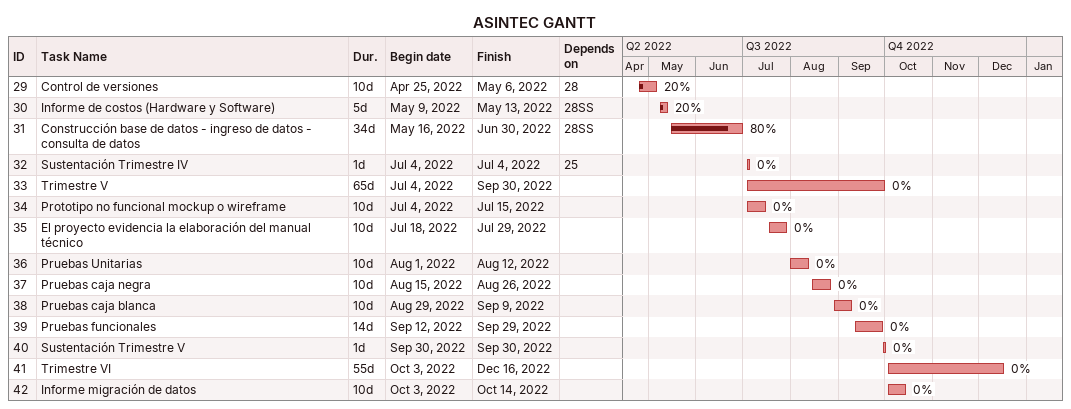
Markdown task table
ASINTEC GANTT

| ID | Task | Duration | Start | Finish | Predecessors | % complete |
|---|---|---|---|---|---|---|
| 29 | Control de versiones | 10d | 2022-04-25 | 2022-05-06 | 28 | 20 |
| 30 | Informe de costos (Hardware y Software) | 5d | 2022-05-09 | 2022-05-13 | 28SS | 20 |
| 31 | Construcción base de datos - ingreso de datos - consulta de datos | 34d | 2022-05-16 | 2022-06-30 | 28SS | 80 |
| 32 | Sustentación Trimestre IV | 1d | 2022-07-04 | 2022-07-04 | 25 | 0 |
| 33 | Trimestre V | 65d | 2022-07-04 | 2022-09-30 |  | 0 |
| 34 | Prototipo no funcional mockup o wireframe | 10d | 2022-07-04 | 2022-07-15 |  | 0 |
| 35 | El proyecto evidencia la elaboración del manual técnico | 10d | 2022-07-18 | 2022-07-29 |  | 0 |
| 36 | Pruebas Unitarias | 10d | 2022-08-01 | 2022-08-12 |  | 0 |
| 37 | Pruebas caja negra | 10d | 2022-08-15 | 2022-08-26 |  | 0 |
| 38 | Pruebas caja blanca | 10d | 2022-08-29 | 2022-09-09 |  | 0 |
| 39 | Pruebas funcionales | 14d | 2022-09-12 | 2022-09-29 |  | 0 |
| 40 | Sustentación Trimestre V | 1d | 2022-09-30 | 2022-09-30 |  | 0 |
| 41 | Trimestre VI | 55d | 2022-10-03 | 2022-12-16 |  | 0 |
| 42 | Informe migración de datos | 10d | 2022-10-03 | 2022-10-14 |  | 0 |
